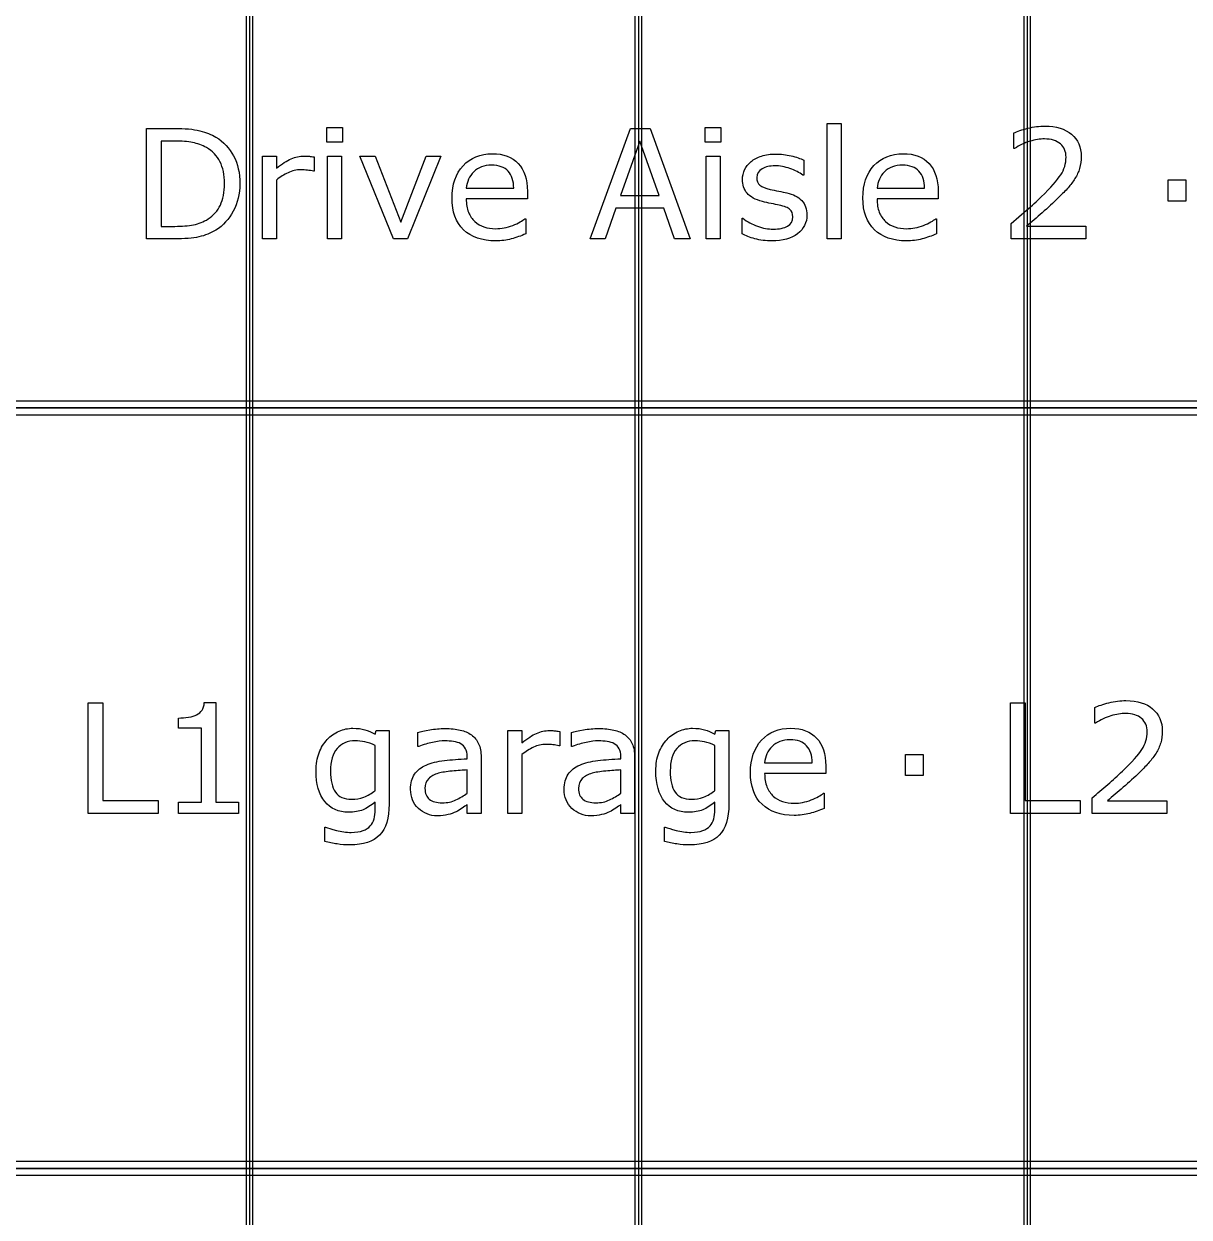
# Model space of a CAD drawing. Extents: x -13 to 750, y 12 to 2314.
# Drawn here: x 105.6 to 174.6, y 364 to 434.6 of the extents above; entities that cross this region are included whole.
import ezdxf

# ---------------------------------------------------------------- set-up
doc = ezdxf.new("R2010")
doc.units = 0
doc.layers.get('0').update_dxf_attribs({"linetype": 'CONTINUOUS'})

msp = doc.modelspace()

# ---------------------------------------------------------------- linework, layer by layer
at = {"color": 7}
for points in [[(118.80078, 553.89), (118.80078, 295.89), (119.19922, 295.89), (119.19922, 553.89)], [(141.80078, 553.89), (141.80078, 295.89), (142.19922, 295.89), (142.19922, 553.89)], [(164.80078, 553.89), (164.80078, 295.89), (165.19922, 295.89), (165.19922, 553.89)], [(44, 437.89), (268, 437.89), (268, 411.89), (44, 411.89)], [(153.99393, 421.89), (153.16775, 421.89), (153.16775, 428.7279), (153.99393, 428.7279)], [(124.49341, 427.6203), (123.56177, 427.6203), (123.56177, 428.4772), (124.49341, 428.4772)], [(145.073, 421.89), (144.14575, 421.89), (143.50415, 423.7137), (140.67407, 423.7137), (140.03247, 421.89), (139.14917, 421.89), (141.53101, 428.4335), (142.69116, 428.4335)], [(146.88794, 427.6205), (145.9563, 427.6205), (145.9563, 428.4774), (146.88794, 428.4774)], [(143.23608, 424.4608), (142.08911, 427.6732), (140.93774, 424.4608)], [(124.44071, 421.8898), (123.61454, 421.8898), (123.61454, 426.7985), (124.44071, 426.7985)], [(130.3206, 426.7985), (128.33427, 421.8898), (127.5037, 421.8898), (125.53056, 426.7985), (126.42704, 426.7985), (127.94755, 422.8918), (129.45487, 426.7985)], [(146.83524, 421.89), (146.00906, 421.89), (146.00906, 426.7987), (146.83524, 426.7987)], [(118.42456, 425.1551)], [(174.38895, 424.1356), (173.33865, 424.1356), (173.33865, 425.3793), (174.38895, 425.3793)], [(43.599609, 412.2904), (43.599609, 366.4896), (268.40039, 366.4896), (268.40039, 412.2904)], [(44, 411.89), (268, 411.89), (268, 366.89), (44, 366.89)], [(44.400391, 411.4896), (267.59961, 411.4896), (267.59961, 367.2904), (44.400391, 367.2904)], [(113.58179, 387.8901), (109.44214, 387.8901), (109.44214, 394.4336), (110.31226, 394.4336), (110.31226, 388.6635), (113.58179, 388.6635)], [(168.14868, 387.8901), (164.00903, 387.8901), (164.00903, 394.4336), (164.87915, 394.4336), (164.87915, 388.6635), (168.14868, 388.6635)], [(158.85425, 390.1357), (157.80396, 390.1357), (157.80396, 391.3794), (158.85425, 391.3794)], [(126.427, 389.2393)], [(146.52759, 389.2393)], [(44, 366.89), (268, 366.89), (268, 340.89), (44, 340.89)]]:
    msp.add_lwpolyline(points, close=True, dxfattribs=at)
for points in [[(119, 553.89), (119, 295.89)], [(142, 553.89), (142, 295.89)], [(165, 553.89), (165, 295.89)], [(114.54858, 421.89), (112.89624, 421.89), (112.89624, 428.4335), (114.53101, 428.4335)], [(164.25516, 427.2381), (164.21126, 427.2381), (164.21126, 428.161)], [(114.58374, 427.6863), (113.76636, 427.6863), (113.76636, 422.637), (114.58374, 422.637)], [(120.5911, 425.3752), (120.5911, 421.89), (119.76493, 421.89), (119.76493, 426.7987), (120.5911, 426.7987), (120.5911, 426.0736)], [(122.82792, 426.7457), (122.82788, 425.8976)], [(151.78343, 426.5479), (151.78343, 425.6646), (151.73953, 425.6646)], [(122.82788, 425.8976), (122.78398, 425.8976)], [(117.51489, 425.1679), (117.51489, 425.1681)], [(131.81474, 424.8913), (134.62724, 424.8913)], [(135.43139, 424.7067), (135.43144, 424.2585)], [(156.12088, 424.8915), (158.93338, 424.8915)], [(159.73753, 424.7069), (159.73758, 424.2587)], [(135.43144, 424.2585), (131.81474, 424.2585)], [(159.73758, 424.2587), (156.12088, 424.2587)], [(135.29081, 423.0895), (135.33471, 423.0895), (135.33471, 422.1886)], [(148.14041, 422.1844), (148.14041, 423.1117), (148.18431, 423.1117)], [(151.97684, 423.3044), (151.97684, 423.305)], [(159.59695, 423.0897), (159.64085, 423.0897), (159.64085, 422.1888)], [(168.4783, 421.89), (164.04861, 421.89), (164.04861, 422.8085), (164.97147, 423.5995)], [(164.95831, 422.6415), (168.47833, 422.6415), (168.4783, 421.89)], [(116.31958, 394.4556), (117.00073, 394.4556), (117.00073, 388.5582), (118.33667, 388.5582), (118.33667, 387.8901)], [(169.05396, 393.2382), (169.01006, 393.2382), (169.01006, 394.1611)], [(118.33667, 387.8901), (114.79468, 387.8901), (114.79468, 388.5581), (116.15698, 388.5581), (116.15698, 392.9438), (114.79468, 392.9438), (114.79468, 393.5415)], [(126.42703, 392.5877), (126.47973, 392.7986), (127.25316, 392.7986), (127.25317, 388.4482)], [(129.0022, 391.854), (128.9583, 391.854), (128.9583, 392.6933)], [(135.11064, 391.3755), (135.11064, 387.89), (134.28446, 387.89), (134.28446, 392.7987), (135.11064, 392.7987), (135.11064, 392.0736)], [(137.34745, 392.7457), (137.34741, 391.8979)], [(138.09009, 391.854), (138.04619, 391.854), (138.04619, 392.6933)], [(146.52753, 392.5877), (146.58023, 392.7986), (147.35367, 392.7986), (147.35376, 388.4482)], [(126.427, 389.2392), (126.427, 391.9155)], [(146.52759, 389.2392), (146.52759, 391.9155)], [(131.87183, 391.1336), (131.87183, 391.261)], [(132.69365, 391.2209), (132.6936, 387.8901)], [(137.34741, 391.8979), (137.30351, 391.8979)], [(140.95972, 391.1336), (140.95972, 391.261)], [(141.78154, 391.2209), (141.78149, 387.8901)], [(149.47192, 390.8916), (152.28442, 390.8916)], [(153.08858, 390.707), (153.08862, 390.2588)], [(131.87183, 389.0986), (131.87183, 390.4653)], [(140.95972, 389.0986), (140.95972, 390.4653)], [(153.08862, 390.2588), (149.47192, 390.2588)], [(131.87183, 389.0985), (131.87183, 389.0986)], [(140.95972, 389.0985), (140.95972, 389.0986)], [(152.948, 389.0898), (152.9919, 389.0898), (152.9919, 388.1889)], [(126.42703, 388.1097), (126.42703, 388.558)], [(132.6936, 387.8901), (131.87183, 387.8901), (131.87183, 388.413)], [(141.78149, 387.8901), (140.95972, 387.8901), (140.95972, 388.413)], [(146.52753, 388.1097), (146.52753, 388.558)], [(173.2771, 387.8901), (168.84741, 387.8901), (168.84741, 388.8086)], [(169.75711, 388.6416), (173.27713, 388.6416), (173.2771, 387.8901)], [(123.44751, 386.2421), (123.44751, 387.0858), (123.49151, 387.0858)], [(143.5481, 386.2421), (143.5481, 387.0858), (143.592, 387.0858)]]:
    msp.add_lwpolyline(points, dxfattribs=at)
for points in [[(114.53101, 428.4335), (115.169677, 428.4335), (115.67651, 428.3866), (116.05151, 428.2928)], [(116.05151, 428.2928), (116.429443, 428.202), (116.74878, 428.076033), (117.00952, 427.9149)], [(164.21126, 428.161), (164.419267, 428.263533), (164.696123, 428.357267), (165.04183, 428.4422)], [(165.04183, 428.4422), (165.390463, 428.5272), (165.727377, 428.5697), (166.05257, 428.5697)], [(166.05257, 428.5697), (166.72347, 428.5697), (167.24935, 428.4071), (167.63021, 428.0819)], [(167.63021, 428.0819), (168.01107, 427.759633), (168.2015, 427.321633), (168.2015, 426.7679)], [(115.62524, 427.5983), (115.335207, 427.656967), (114.98804, 427.6863), (114.58374, 427.6863)], [(116.44702, 427.2951), (116.189207, 427.441567), (115.91528, 427.542633), (115.62524, 427.5983)], [(117.24683, 426.4645), (117.068117, 426.8161), (116.801513, 427.092967), (116.44702, 427.2951)], [(117.00952, 427.9149), (117.454833, 427.636567), (117.802003, 427.265967), (118.05103, 426.8031)], [(165.16482, 427.6688), (164.854273, 427.575067), (164.551053, 427.4315), (164.25516, 427.2381)], [(166.03055, 427.8094), (165.76395, 427.8094), (165.475373, 427.762533), (165.16482, 427.6688)], [(166.96658, 427.5194), (166.743927, 427.712733), (166.431917, 427.8094), (166.03055, 427.8094)], [(167.30496, 426.724), (167.30496, 427.0638), (167.192167, 427.328933), (166.96658, 427.5194)], [(118.05103, 426.8031), (118.30005, 426.340167), (118.42456, 425.790833), (118.42456, 425.1551)], [(120.5911, 426.0736), (120.919227, 426.337267), (121.207803, 426.5233), (121.45683, 426.6317)], [(121.45683, 426.6317), (121.708783, 426.743033), (121.96513, 426.7987), (122.22587, 426.7987)], [(122.22587, 426.7987), (122.369423, 426.7987), (122.473427, 426.794367), (122.53788, 426.7857)], [(122.53788, 426.7857), (122.602347, 426.779033), (122.699027, 426.7657), (122.82792, 426.7457)], [(131.63012, 426.2272), (132.069573, 426.698867), (132.64672, 426.9347), (133.36156, 426.9347)], [(133.36156, 426.9347), (134.023673, 426.9347), (134.53344, 426.741333), (134.89086, 426.3546)], [(148.6677, 426.4688), (148.831767, 426.606467), (149.039777, 426.714867), (149.29173, 426.794)], [(149.29173, 426.794), (149.54661, 426.876), (149.83079, 426.917), (150.14427, 426.917)], [(150.14427, 426.917), (150.437237, 426.917), (150.733133, 426.8804), (151.03196, 426.8072)], [(151.03196, 426.8072), (151.33372, 426.736867), (151.58421, 426.650433), (151.78343, 426.5479)], [(155.93626, 426.2274), (156.375713, 426.699067), (156.95286, 426.9349), (157.6677, 426.9349)], [(157.6677, 426.9349), (158.329813, 426.9349), (158.83958, 426.741533), (159.197, 426.3548)], [(166.99295, 425.6825), (167.200957, 426.004767), (167.30496, 426.351933), (167.30496, 426.724)], [(168.2015, 426.7679), (168.2015, 426.5189), (168.169267, 426.286), (168.1048, 426.0692)], [(117.51489, 425.1681), (117.51489, 425.680833), (117.425537, 426.112967), (117.24683, 426.4645)], [(121.27665, 425.8102), (121.039343, 425.698867), (120.810827, 425.553867), (120.5911, 425.3752)], [(122.01493, 425.9816), (121.76005, 425.9816), (121.513957, 425.924467), (121.27665, 425.8102)], [(122.42362, 425.9596), (122.309367, 425.974267), (122.173137, 425.9816), (122.01493, 425.9816)], [(122.78398, 425.8976), (122.660933, 425.926933), (122.540813, 425.9476), (122.42362, 425.9596)], [(130.97533, 424.3156), (130.97533, 425.118333), (131.193593, 425.755533), (131.63012, 426.2272)], [(132.25858, 425.8625), (131.99784, 425.6017), (131.849893, 425.277967), (131.81474, 424.8913)], [(133.31767, 426.2536), (132.875283, 426.2536), (132.522253, 426.123233), (132.25858, 425.8625)], [(134.29765, 425.8976), (134.083783, 426.134933), (133.757123, 426.2536), (133.31767, 426.2536)], [(134.62724, 424.8913), (134.624573, 425.3249), (134.51471, 425.660333), (134.29765, 425.8976)], [(134.89086, 426.3546), (135.251213, 425.967933), (135.43139, 425.418633), (135.43139, 424.7067)], [(148.16233, 425.4185), (148.16233, 425.620633), (148.203347, 425.811067), (148.28538, 425.9898)], [(148.28538, 425.9898), (148.37034, 426.168533), (148.49778, 426.3282), (148.6677, 426.4688)], [(149.31815, 426.0425), (149.110137, 425.928233), (149.00613, 425.756867), (149.00613, 425.5284)], [(150.08279, 426.2183), (149.781037, 426.2183), (149.526157, 426.1597), (149.31815, 426.0425)], [(150.97049, 426.0557), (150.66873, 426.1641), (150.37283, 426.2183), (150.08279, 426.2183)], [(151.73953, 425.6646), (151.528597, 425.819867), (151.27225, 425.950233), (150.97049, 426.0557)], [(155.28147, 424.3158), (155.28147, 425.118533), (155.499733, 425.755733), (155.93626, 426.2274)], [(156.56473, 425.8627), (156.303983, 425.6019), (156.156033, 425.278167), (156.12088, 424.8915)], [(157.62381, 426.2538), (157.18143, 426.2538), (156.828403, 426.123433), (156.56473, 425.8627)], [(158.60379, 425.8978), (158.389923, 426.135133), (158.063263, 426.2538), (157.62381, 426.2538)], [(158.93338, 424.8915), (158.930713, 425.3251), (158.82085, 425.660533), (158.60379, 425.8978)], [(159.197, 426.3548), (159.557353, 425.968133), (159.73753, 425.418833), (159.73753, 424.7069)], [(168.1048, 426.0692), (168.043267, 425.855333), (167.95098, 425.651733), (167.82794, 425.4584)], [(117.2688, 423.8935), (117.43286, 424.233367), (117.51489, 424.658167), (117.51489, 425.1679)], [(118.42456, 425.1551), (118.42456, 424.560367), (118.29419, 424.0213), (118.03345, 423.5379)], [(148.4304, 424.6011), (148.251687, 424.823767), (148.16233, 425.096233), (148.16233, 425.4185)], [(149.00613, 425.5284), (149.00613, 425.3262), (149.06912, 425.173833), (149.1951, 425.0713)], [(165.83719, 424.3861), (166.39969, 424.931033), (166.784943, 425.363167), (166.99295, 425.6825)], [(167.82794, 425.4584), (167.71368, 425.276733), (167.578913, 425.098), (167.42364, 424.9222)], [(149.34886, 424.1001), (148.918193, 424.214367), (148.61204, 424.381367), (148.4304, 424.6011)], [(149.1951, 425.0713), (149.318147, 424.968767), (149.517363, 424.8853), (149.79275, 424.8209)], [(149.79275, 424.8209), (149.945097, 424.785567), (150.11502, 424.7504), (150.30252, 424.7154)], [(150.30252, 424.7154), (150.492947, 424.680067), (150.65115, 424.647733), (150.77713, 424.6184)], [(150.77713, 424.6184), (151.160917, 424.530533), (151.456813, 424.379667), (151.66482, 424.1658)], [(167.42364, 424.9222), (167.2713, 424.746467), (167.085267, 424.551667), (166.86554, 424.3378)], [(116.53931, 423.0717), (116.864503, 423.2797), (117.107667, 423.553633), (117.2688, 423.8935)], [(131.66088, 422.4347), (131.203847, 422.8771), (130.97533, 423.504067), (130.97533, 424.3156)], [(131.81474, 424.2585), (131.81474, 423.9567), (131.86015, 423.693), (131.95097, 423.4674)], [(149.86302, 423.9859), (149.67552, 424.021233), (149.504133, 424.0593), (149.34886, 424.1001)], [(150.32444, 423.8939), (150.207253, 423.920567), (150.053447, 423.951233), (149.86302, 423.9859)], [(150.96604, 423.639), (150.854713, 423.7386), (150.640847, 423.823567), (150.32444, 423.8939)], [(151.66482, 424.1658), (151.872833, 423.949), (151.97684, 423.661867), (151.97684, 423.3044)], [(155.96702, 422.4349), (155.509987, 422.8773), (155.28147, 423.504267), (155.28147, 424.3158)], [(156.12088, 424.2587), (156.12088, 423.9569), (156.16629, 423.6932), (156.25711, 423.4676)], [(164.97147, 423.5995), (165.282017, 423.863167), (165.57059, 424.125367), (165.83719, 424.3861)], [(166.86554, 424.3378), (166.55206, 424.030133), (166.22833, 423.7313), (165.89435, 423.4413)], [(115.67798, 422.729), (115.991453, 422.790333), (116.278563, 422.904567), (116.53931, 423.0717)], [(118.03345, 423.5379), (117.775637, 423.054567), (117.431397, 422.679567), (117.00073, 422.4129)], [(131.95097, 423.4674), (132.04179, 423.2448), (132.1663, 423.0617), (132.3245, 422.9181)], [(134.56571, 422.694), (134.905557, 422.828733), (135.147257, 422.960567), (135.29081, 423.0895)], [(148.18431, 423.1117), (148.44505, 422.915367), (148.735087, 422.758633), (149.05442, 422.6415)], [(150.82542, 422.6459), (151.0305, 422.763033), (151.13304, 422.9476), (151.13304, 423.1996)], [(151.13304, 423.1996), (151.13304, 423.392933), (151.077373, 423.5394), (150.96604, 423.639)], [(151.97684, 423.305), (151.97684, 422.8568), (151.790803, 422.489133), (151.41873, 422.202)], [(156.25711, 423.4676), (156.34793, 423.245), (156.472443, 423.0619), (156.63065, 422.9183)], [(158.87186, 422.6942), (159.2117, 422.828933), (159.453397, 422.960767), (159.59695, 423.0897)], [(165.89435, 423.4413), (165.560363, 423.154167), (165.24835, 422.887567), (164.95831, 422.6415)], [(114.58374, 422.637), (115.002687, 422.637), (115.367433, 422.667667), (115.67798, 422.729)], [(117.00073, 422.4129), (116.701903, 422.228367), (116.36792, 422.095067), (115.99878, 422.013)], [(133.56811, 421.7755), (132.753657, 421.7755), (132.117913, 421.995233), (131.66088, 422.4347)], [(132.3245, 422.9181), (132.476847, 422.7775), (132.657023, 422.672033), (132.86503, 422.6017)], [(132.86503, 422.6017), (133.07597, 422.531367), (133.307417, 422.4962), (133.55937, 422.4962)], [(133.55937, 422.4962), (133.89335, 422.4962), (134.228797, 422.562133), (134.56571, 422.694)], [(149.05442, 422.6415), (149.37376, 422.527233), (149.679913, 422.4701), (149.97288, 422.4701)], [(149.97288, 422.4701), (150.33616, 422.4701), (150.62034, 422.5287), (150.82542, 422.6459)], [(157.87425, 421.7757), (157.059797, 421.7757), (156.424053, 421.995433), (155.96702, 422.4349)], [(156.63065, 422.9183), (156.78299, 422.7777), (156.963163, 422.672233), (157.17117, 422.6019)], [(157.17117, 422.6019), (157.38211, 422.531567), (157.613557, 422.4964), (157.86551, 422.4964)], [(157.86551, 422.4964), (158.199497, 422.4964), (158.534947, 422.562333), (158.87186, 422.6942)], [(115.99878, 422.013), (115.632567, 421.931), (115.149167, 421.89), (114.54858, 421.89)], [(134.48217, 421.8942), (134.19213, 421.815067), (133.887443, 421.7755), (133.56811, 421.7755)], [(135.33471, 422.1886), (135.05639, 422.0714), (134.77221, 421.973267), (134.48217, 421.8942)], [(148.90066, 421.8988), (148.598907, 421.986667), (148.34549, 422.081867), (148.14041, 422.1844)], [(149.90262, 421.7713), (149.53934, 421.7713), (149.205353, 421.8138), (148.90066, 421.8988)], [(151.41873, 422.202), (151.04959, 421.914867), (150.54422, 421.7713), (149.90262, 421.7713)], [(158.78831, 421.8944), (158.49827, 421.815267), (158.193583, 421.7757), (157.87425, 421.7757)], [(159.64085, 422.1888), (159.36253, 422.0716), (159.07835, 421.973467), (158.78831, 421.8944)], [(116.18335, 393.9986), (116.26245, 394.112867), (116.30786, 394.2652), (116.31958, 394.4556)], [(169.01006, 394.1611), (169.218067, 394.263633), (169.494923, 394.357367), (169.84063, 394.4423)], [(169.84063, 394.4423), (170.189263, 394.5273), (170.526177, 394.5698), (170.85137, 394.5698)], [(170.85137, 394.5698), (171.52227, 394.5698), (172.04815, 394.4072), (172.42901, 394.082)], [(172.42901, 394.082), (172.809863, 393.759733), (173.00029, 393.321733), (173.00029, 392.768)], [(114.79468, 393.5415), (114.979247, 393.5415), (115.177, 393.556167), (115.38794, 393.5855)], [(115.38794, 393.5855), (115.59888, 393.6175), (115.758547, 393.6629), (115.86694, 393.7217)], [(115.86694, 393.7217), (116.001707, 393.794967), (116.107177, 393.887267), (116.18335, 393.9986)], [(169.96362, 393.6689), (169.653073, 393.575167), (169.349853, 393.4316), (169.05396, 393.2382)], [(170.82935, 393.8095), (170.562743, 393.8095), (170.274167, 393.762633), (169.96362, 393.6689)], [(171.76538, 393.5195), (171.542727, 393.712833), (171.230717, 393.8095), (170.82935, 393.8095)], [(172.10376, 392.7241), (172.10376, 393.0639), (171.990967, 393.329033), (171.76538, 393.5195)], [(123.59695, 392.2757), (123.787383, 392.483767), (124.01883, 392.6449), (124.29129, 392.7591)], [(124.29129, 392.7591), (124.56375, 392.8763), (124.834747, 392.9349), (125.10428, 392.9349)], [(125.10428, 392.9349), (125.38846, 392.9349), (125.625763, 392.905567), (125.81619, 392.8469)], [(125.81619, 392.8469), (126.00955, 392.7909), (126.213163, 392.7045), (126.42703, 392.5877)], [(128.9583, 392.6933), (129.119433, 392.7373), (129.352343, 392.785633), (129.65703, 392.8383)], [(129.65703, 392.8383), (129.961717, 392.890967), (130.26201, 392.9173), (130.55791, 392.9173)], [(130.55791, 392.9173), (130.903617, 392.9173), (131.20391, 392.887967), (131.45879, 392.8293)], [(131.45879, 392.8293), (131.716603, 392.773967), (131.93926, 392.677267), (132.12676, 392.5392)], [(135.11064, 392.0736), (135.43876, 392.337267), (135.727333, 392.5233), (135.97636, 392.6317)], [(135.97636, 392.6317), (136.228313, 392.743033), (136.48466, 392.7987), (136.7454, 392.7987)], [(136.7454, 392.7987), (136.888953, 392.7987), (136.992957, 392.794367), (137.05741, 392.7857)], [(137.05741, 392.7857), (137.121877, 392.779033), (137.218557, 392.7657), (137.34745, 392.7457)], [(138.04619, 392.6933), (138.207323, 392.7373), (138.440233, 392.785633), (138.74492, 392.8383)], [(138.74492, 392.8383), (139.049607, 392.890967), (139.3499, 392.9173), (139.6458, 392.9173)], [(139.6458, 392.9173), (139.991507, 392.9173), (140.2918, 392.887967), (140.54668, 392.8293)], [(140.54668, 392.8293), (140.804493, 392.773967), (141.02715, 392.677267), (141.21465, 392.5392)], [(143.69745, 392.2757), (143.887877, 392.483767), (144.119323, 392.6449), (144.39179, 392.7591)], [(144.39179, 392.7591), (144.66425, 392.8763), (144.935243, 392.9349), (145.20477, 392.9349)], [(145.20477, 392.9349), (145.48895, 392.9349), (145.726257, 392.905567), (145.91669, 392.8469)], [(145.91669, 392.8469), (146.11005, 392.7909), (146.313663, 392.7045), (146.52753, 392.5877)], [(149.28731, 392.2275), (149.726763, 392.699167), (150.303913, 392.935), (151.01876, 392.935)], [(151.01876, 392.935), (151.680867, 392.935), (152.190633, 392.741633), (152.54806, 392.3549)], [(171.79175, 391.6826), (171.999757, 392.004867), (172.10376, 392.352033), (172.10376, 392.7241)], [(173.00029, 392.768), (173.00029, 392.519), (172.968057, 392.2861), (172.90359, 392.0693)], [(123.10916, 391.4803), (123.22928, 391.787967), (123.391877, 392.0531), (123.59695, 392.2757)], [(125.24927, 392.1924), (124.79517, 392.1924), (124.437747, 392.040067), (124.177, 391.7354)], [(125.81177, 392.1264), (125.62427, 392.1704), (125.43677, 392.1924), (125.24927, 392.1924)], [(126.427, 391.9155), (126.207273, 392.0151), (126.002197, 392.0854), (125.81177, 392.1264)], [(129.82837, 392.1001), (129.56177, 392.044767), (129.28638, 391.962733), (129.0022, 391.854)], [(130.55347, 392.1881), (130.33667, 392.1881), (130.09497, 392.158767), (129.82837, 392.1001)], [(131.06763, 392.1531), (130.903563, 392.176433), (130.732177, 392.1881), (130.55347, 392.1881)], [(131.4895, 392.0169), (131.372313, 392.084233), (131.23169, 392.129633), (131.06763, 392.1531)], [(131.77075, 391.7268), (131.706283, 391.849867), (131.612533, 391.946567), (131.4895, 392.0169)], [(132.12676, 392.5392), (132.311327, 392.404467), (132.45195, 392.230167), (132.54863, 392.0163)], [(132.54863, 392.0163), (132.64531, 391.802433), (132.69365, 391.5373), (132.69365, 391.2209)], [(136.53446, 391.9819), (136.27958, 391.9819), (136.033487, 391.924767), (135.79618, 391.8105)], [(136.94316, 391.9599), (136.8289, 391.974567), (136.692667, 391.9819), (136.53446, 391.9819)], [(137.30351, 391.8979), (137.180463, 391.927233), (137.060347, 391.9479), (136.94316, 391.9599)], [(138.91626, 392.1001), (138.64966, 392.044767), (138.37427, 391.962733), (138.09009, 391.854)], [(139.64136, 392.1881), (139.42456, 392.1881), (139.18286, 392.158767), (138.91626, 392.1001)], [(140.15552, 392.1531), (139.991453, 392.176433), (139.820067, 392.1881), (139.64136, 392.1881)], [(140.57739, 392.0169), (140.460203, 392.084233), (140.31958, 392.129633), (140.15552, 392.1531)], [(140.85864, 391.7268), (140.794173, 391.849867), (140.700423, 391.946567), (140.57739, 392.0169)], [(141.21465, 392.5392), (141.399223, 392.404467), (141.539847, 392.230167), (141.63652, 392.0163)], [(141.63652, 392.0163), (141.7332, 391.802433), (141.78154, 391.5373), (141.78154, 391.2209)], [(143.20966, 391.4803), (143.329773, 391.787967), (143.49237, 392.0531), (143.69745, 392.2757)], [(145.34985, 392.1924), (144.89575, 392.1924), (144.53833, 392.040067), (144.27759, 391.7354)], [(145.91235, 392.1264), (145.72485, 392.1704), (145.53735, 392.1924), (145.34985, 392.1924)], [(146.52759, 391.9155), (146.307863, 392.0151), (146.102783, 392.0854), (145.91235, 392.1264)], [(148.63253, 390.3159), (148.63253, 391.118633), (148.85079, 391.755833), (149.28731, 392.2275)], [(150.97485, 392.2539), (150.53247, 392.2539), (150.179443, 392.123533), (149.91577, 391.8628)], [(151.95483, 391.8979), (151.740963, 392.135233), (151.414303, 392.2539), (150.97485, 392.2539)], [(152.54806, 392.3549), (152.908407, 391.968233), (153.08858, 391.418933), (153.08858, 390.707)], [(172.90359, 392.0693), (172.842057, 391.855433), (172.749773, 391.651833), (172.62674, 391.4585)], [(122.93338, 390.3905), (122.93338, 390.812367), (122.991973, 391.175633), (123.10916, 391.4803)], [(124.177, 391.7354), (123.91626, 391.430733), (123.78589, 390.988367), (123.78589, 390.4083)], [(131.87183, 391.261), (131.87183, 391.448533), (131.838137, 391.6038), (131.77075, 391.7268)], [(135.79618, 391.8105), (135.55888, 391.699167), (135.330367, 391.554167), (135.11064, 391.3755)], [(140.95972, 391.261), (140.95972, 391.448533), (140.926027, 391.6038), (140.85864, 391.7268)], [(143.03388, 390.3905), (143.03388, 390.812367), (143.092473, 391.175633), (143.20966, 391.4803)], [(144.27759, 391.7354), (144.016843, 391.430733), (143.88647, 390.988367), (143.88647, 390.4083)], [(149.91577, 391.8628), (149.65503, 391.602), (149.50708, 391.278267), (149.47192, 390.8916)], [(152.28442, 390.8916), (152.281753, 391.3252), (152.17189, 391.660633), (151.95483, 391.8979)], [(170.63599, 390.3862), (171.19849, 390.931133), (171.583743, 391.363267), (171.79175, 391.6826)], [(172.62674, 391.4585), (172.51248, 391.276833), (172.377713, 391.0981), (172.22244, 390.9223)], [(128.7605, 390.2151), (128.921633, 390.446567), (129.150147, 390.6282), (129.44604, 390.76)], [(129.44604, 390.76), (129.744873, 390.891867), (130.103763, 390.981233), (130.52271, 391.0281)], [(130.52271, 391.0281), (130.94165, 391.074767), (131.391357, 391.109933), (131.87183, 391.1336)], [(137.84839, 390.2151), (138.009523, 390.446567), (138.23804, 390.6282), (138.53394, 390.76)], [(138.53394, 390.76), (138.832767, 390.891867), (139.191653, 390.981233), (139.6106, 391.0281)], [(139.6106, 391.0281), (140.02954, 391.074767), (140.479247, 391.109933), (140.95972, 391.1336)], [(172.22244, 390.9223), (172.0701, 390.746567), (171.884067, 390.551767), (171.66434, 390.3379)], [(123.44754, 388.5975), (123.104767, 389.0223), (122.93338, 389.619967), (122.93338, 390.3905)], [(123.78589, 390.4083), (123.78589, 389.8575), (123.88257, 389.44), (124.07593, 389.1558)], [(128.52319, 389.3142), (128.52319, 389.686267), (128.602293, 389.986567), (128.7605, 390.2151)], [(129.59546, 389.9554), (129.448973, 389.8148), (129.37573, 389.62), (129.37573, 389.371)], [(130.17114, 390.2718), (129.93384, 390.204467), (129.741947, 390.099), (129.59546, 389.9554)], [(130.97974, 390.3993), (130.639893, 390.369967), (130.37036, 390.327467), (130.17114, 390.2718)], [(131.87183, 390.4653), (131.619877, 390.450633), (131.322513, 390.428633), (130.97974, 390.3993)], [(137.61108, 389.3142), (137.61108, 389.686267), (137.690183, 389.986567), (137.84839, 390.2151)], [(138.68335, 389.9554), (138.536863, 389.8148), (138.46362, 389.62), (138.46362, 389.371)], [(139.25903, 390.2718), (139.02173, 390.204467), (138.829837, 390.099), (138.68335, 389.9554)], [(140.06763, 390.3993), (139.727783, 390.369967), (139.45825, 390.327467), (139.25903, 390.2718)], [(140.95972, 390.4653), (140.707767, 390.450633), (140.410403, 390.428633), (140.06763, 390.3993)], [(143.54804, 388.5975), (143.205267, 389.0223), (143.03388, 389.619967), (143.03388, 390.3905)], [(143.88647, 390.4083), (143.88647, 389.8575), (143.98315, 389.44), (144.17651, 389.1558)], [(149.31808, 388.435), (148.861047, 388.8774), (148.63253, 389.504367), (148.63253, 390.3159)], [(149.47192, 390.2588), (149.47192, 389.957), (149.51733, 389.6933), (149.60815, 389.4677)], [(169.77026, 389.5996), (170.080807, 389.863267), (170.369383, 390.125467), (170.63599, 390.3862)], [(171.66434, 390.3379), (171.35086, 390.030233), (171.02713, 389.7314), (170.69315, 389.4414)], [(124.07593, 389.1558), (124.26929, 388.871667), (124.59009, 388.7296), (125.03833, 388.7296)], [(125.75903, 388.8658), (126.002197, 388.959533), (126.224853, 389.084033), (126.427, 389.2393)], [(128.98462, 388.1936), (128.677, 388.4866), (128.52319, 388.860133), (128.52319, 389.3142)], [(129.37573, 389.371), (129.37573, 389.089733), (129.460693, 388.8773), (129.63062, 388.7337)], [(131.20386, 388.6898), (131.444093, 388.804067), (131.66675, 388.9403), (131.87183, 389.0985)], [(138.07251, 388.1936), (137.76489, 388.4866), (137.61108, 388.860133), (137.61108, 389.3142)], [(138.46362, 389.371), (138.46362, 389.089733), (138.548583, 388.8773), (138.71851, 388.7337)], [(140.29175, 388.6898), (140.531983, 388.804067), (140.75464, 388.9403), (140.95972, 389.0985)], [(144.17651, 389.1558), (144.36987, 388.871667), (144.690673, 388.7296), (145.13892, 388.7296)], [(145.85962, 388.8658), (146.102787, 388.959533), (146.325443, 389.084033), (146.52759, 389.2393)], [(149.60815, 389.4677), (149.69897, 389.2451), (149.823483, 389.062), (149.98169, 388.9184)], [(152.2229, 388.6943), (152.562747, 388.829033), (152.804447, 388.960867), (152.948, 389.0898)], [(168.84741, 388.8086), (169.15503, 389.072267), (169.462647, 389.335933), (169.77026, 389.5996)], [(170.69315, 389.4414), (170.359163, 389.154267), (170.04715, 388.887667), (169.75711, 388.6416)], [(124.845, 387.9647), (124.25906, 387.9647), (123.79324, 388.175633), (123.44754, 388.5975)], [(125.03833, 388.7296), (125.278563, 388.7296), (125.518797, 388.775), (125.75903, 388.8658)], [(126.42703, 388.558), (126.17801, 388.358733), (125.93924, 388.2093), (125.71072, 388.1097)], [(127.25317, 388.4482), (127.25317, 387.6162), (127.064207, 387.005367), (126.68628, 386.6157)], [(129.63062, 388.7337), (129.80054, 388.5931), (130.059817, 388.5228), (130.40845, 388.5228)], [(130.40845, 388.5228), (130.69849, 388.5228), (130.963627, 388.578467), (131.20386, 388.6898)], [(131.87183, 388.413), (131.798583, 388.363), (131.698973, 388.2927), (131.573, 388.2021)], [(138.71851, 388.7337), (138.88843, 388.5931), (139.147707, 388.5228), (139.49634, 388.5228)], [(139.49634, 388.5228), (139.78638, 388.5228), (140.051517, 388.578467), (140.29175, 388.6898)], [(140.95972, 388.413), (140.886473, 388.363), (140.786863, 388.2927), (140.66089, 388.2021)], [(144.9455, 387.9647), (144.35956, 387.9647), (143.89374, 388.175633), (143.54804, 388.5975)], [(145.13892, 388.7296), (145.379153, 388.7296), (145.619387, 388.775), (145.85962, 388.8658)], [(146.52753, 388.558), (146.278503, 388.358733), (146.039733, 388.2093), (145.81122, 388.1097)], [(147.35376, 388.4482), (147.35376, 387.6162), (147.164797, 387.005367), (146.78687, 386.6157)], [(151.2253, 387.7758), (150.410847, 387.7758), (149.775107, 387.995533), (149.31808, 388.435)], [(149.98169, 388.9184), (150.134037, 388.7778), (150.314213, 388.672333), (150.52222, 388.602)], [(150.52222, 388.602), (150.733153, 388.531667), (150.964597, 388.4965), (151.21655, 388.4965)], [(151.21655, 388.4965), (151.550537, 388.4965), (151.885987, 388.562433), (152.2229, 388.6943)], [(125.71072, 388.1097), (125.485133, 388.013033), (125.19656, 387.9647), (124.845, 387.9647)], [(126.36113, 387.5692), (126.405063, 387.730333), (126.42703, 387.9105), (126.42703, 388.1097)], [(130.10962, 387.7542), (129.667233, 387.7542), (129.292233, 387.900667), (128.98462, 388.1936)], [(130.73804, 387.8242), (130.559327, 387.777533), (130.349853, 387.7542), (130.10962, 387.7542)], [(131.21265, 387.9912), (131.07495, 387.9238), (130.916747, 387.868133), (130.73804, 387.8242)], [(131.573, 388.2021), (131.449953, 388.114233), (131.329837, 388.043933), (131.21265, 387.9912)], [(139.19751, 387.7542), (138.75513, 387.7542), (138.38013, 387.900667), (138.07251, 388.1936)], [(139.82593, 387.8242), (139.647217, 387.777533), (139.437743, 387.7542), (139.19751, 387.7542)], [(140.30054, 387.9912), (140.16284, 387.9238), (140.004637, 387.868133), (139.82593, 387.8242)], [(140.66089, 388.2021), (140.537843, 388.114233), (140.417727, 388.043933), (140.30054, 387.9912)], [(145.81122, 388.1097), (145.585633, 388.013033), (145.29706, 387.9647), (144.9455, 387.9647)], [(146.46163, 387.5692), (146.505563, 387.730333), (146.52753, 387.9105), (146.52753, 388.1097)], [(152.13936, 387.8945), (151.849327, 387.815367), (151.54464, 387.7758), (151.2253, 387.7758)], [(152.9919, 388.1889), (152.71358, 388.0717), (152.4294, 387.973567), (152.13936, 387.8945)], [(123.49151, 387.0858), (123.62627, 387.033133), (123.840137, 386.968667), (124.13311, 386.8924)], [(125.71074, 386.8749), (125.895313, 386.942233), (126.03887, 387.035967), (126.14141, 387.1561)], [(126.14141, 387.1561), (126.24395, 387.270367), (126.31719, 387.408067), (126.36113, 387.5692)], [(143.592, 387.0858), (143.726767, 387.033133), (143.940633, 386.968667), (144.2336, 386.8924)], [(145.81124, 386.8749), (145.995807, 386.942233), (146.13936, 387.035967), (146.2419, 387.1561)], [(146.2419, 387.1561), (146.34444, 387.270367), (146.417683, 387.408067), (146.46163, 387.5692)], [(124.13311, 386.8924), (124.426077, 386.813333), (124.719043, 386.7738), (125.01201, 386.7738)], [(126.68628, 386.6157), (126.308347, 386.226033), (125.726803, 386.0312), (124.94165, 386.0312)], [(125.01201, 386.7738), (125.293263, 386.7738), (125.526173, 386.8075), (125.71074, 386.8749)], [(144.2336, 386.8924), (144.526573, 386.813333), (144.819543, 386.7738), (145.11251, 386.7738)], [(146.78687, 386.6157), (146.408937, 386.226033), (145.827393, 386.0312), (145.04224, 386.0312)], [(145.11251, 386.7738), (145.393757, 386.7738), (145.626667, 386.8075), (145.81124, 386.8749)], [(124.177, 386.0882), (123.930907, 386.123533), (123.687743, 386.174833), (123.44751, 386.2421)], [(124.94165, 386.0312), (124.68091, 386.0312), (124.426027, 386.0502), (124.177, 386.0882)], [(144.27759, 386.0882), (144.031497, 386.123533), (143.788333, 386.174833), (143.5481, 386.2421)], [(145.04224, 386.0312), (144.781493, 386.0312), (144.52661, 386.0502), (144.27759, 386.0882)]]:
    msp.add_open_spline(points, degree=3, dxfattribs=at)

doc.saveas('drawing.dxf')
